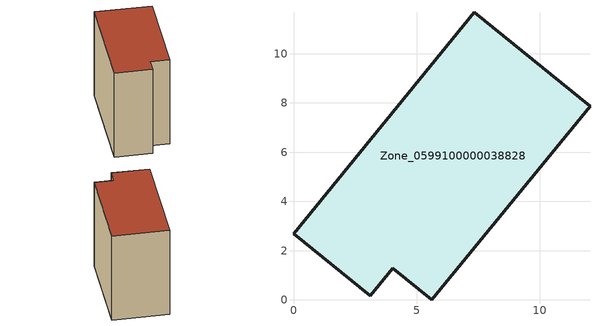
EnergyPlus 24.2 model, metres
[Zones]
Zone_0599100000038828
 floor ground (C_G): 4.02,1.28 3.12,0.16 0,2.69 7.35,11.69 12.04,7.86 5.61,0 z0
 wall outside (C_F): 7.35,11.69 0,2.69 3.12,0.16 4.02,1.28 5.61,0 12.04,7.86 7.35,11.69 z0:10.27
 roof outside (C_R): 5.61,0 12.04,7.86 7.35,11.69 0,2.69 3.12,0.16 4.02,1.28 z10.27
[BUILDING]
Pand.0599100000038828: North Axis=0; Terrain=City; Loads Convergence Tolerance Value=0.04; Temperature Convergence Tolerance Value=0.4; Solar Distribution=FullExterior; Maximum Number of Warmup Days=25; Minimum Number of Warmup Days=1
[Site:Location]
Rotterdam.The.Hague.AP_ZH_NLD Design_Conditions: Latitude=51.96; Longitude=4.45; Time Zone=1; Elevation=-4.5
[SITE:GROUNDTEMPERATURE:BUILDINGSURFACE]
18, 18, 18, 18, 18, 18, 18, 18, 18, 18, 18, 18
[MATERIAL] Thermal Absorptance=0.9; Solar Absorptance=0.7; Visible Absorptance=0.7
Name | Roughness | Thickness | Conductivity | Density | Specific Heat
G.TI.1946 | MediumSmooth | 0.15 | 1 | 540 | 1210
F.TI.1946 | Rough | 0.3 | 0.857143 | 1920 | 840
R.TI.1946 | MediumRough | 0.2 | 0.1 | 1500 | 1000
[CONSTRUCTION]
C_G: G.TI.1946
C_F: F.TI.1946
C_R: R.TI.1946
[ZONE]
Zone_0599100000038828: Type=1; Multiplier=1; Ceiling Height=Autocalculate; Volume=Autocalculate; Floor Area=autocalculate; Part of Total Floor Area=Yes
[ZONEINFILTRATION:DESIGNFLOWRATE]
Infil_Zone_0599100000038828: Zone or ZoneList or Space or SpaceList=Zone_0599100000038828; Schedule=AlwaysOn; Design Flow Rate Calculation Method=Flow/Area; Flow Rate per Floor Area=0.003; Constant Term Coefficient=1; Temperature Term Coefficient=0; Velocity Term Coefficient=0; Velocity Squared Term Coefficient=0
[HVACTEMPLATE:ZONE:IDEALLOADSAIRSYSTEM]
Zone_0599100000038828: Maximum Heating Supply Air Temperature=50; Minimum Cooling Supply Air Temperature=13; Maximum Heating Supply Air Humidity Ratio=0.0156; Minimum Cooling Supply Air Humidity Ratio=0.0077; Heating Limit=NoLimit; Cooling Limit=NoLimit; Dehumidification Control Type=ConstantSensibleHeatRatio; Cooling Sensible Heat Ratio=0.7; Dehumidification Setpoint=60; Humidification Control Type=None; Humidification Setpoint=30; Outdoor Air Method=None; Outdoor Air Flow Rate per Person=0.00944; Outdoor Air Flow Rate per Zone Floor Area=0; Outdoor Air Flow Rate per Zone=0; Demand Controlled Ventilation Type=None; Outdoor Air Economizer Type=NoEconomizer; Heat Recovery Type=None; Sensible Heat Recovery Effectiveness=0.7; Latent Heat Recovery Effectiveness=0.65
[ZONECONTROL:THERMOSTAT]
ThermostatControl_Zone_0599100000038828: Zone or ZoneList=Zone_0599100000038828; Control Type Schedule=DualSetpointControlType; Control 1=Thermostat_Zone_0599100000038828; Temperature Difference Between Cutout And Setpoint=0
[THERMOSTATSETPOINT:DUALSETPOINT]
Thermostat_Zone_0599100000038828: Heating Setpoint Temperature Schedule=HeatingSetpoint_Zone_0599100000038828; Cooling Setpoint Temperature Schedule=CoolingSetpoint_Zone_0599100000038828
[SCHEDULE:COMPACT]
HeatingSetpoint_Zone_0599100000038828: Through: 12/31, For: AllDays, Until: 24:00, 21
CoolingSetpoint_Zone_0599100000038828: Through: 12/31, For: AllDays, Until: 24:00, 24
DualSetpointControlType: Through: 12/31, For: AllDays, Until: 24:00, 4
AlwaysOn: Through: 12/31, For: AllDays, Until: 24:00, 1
